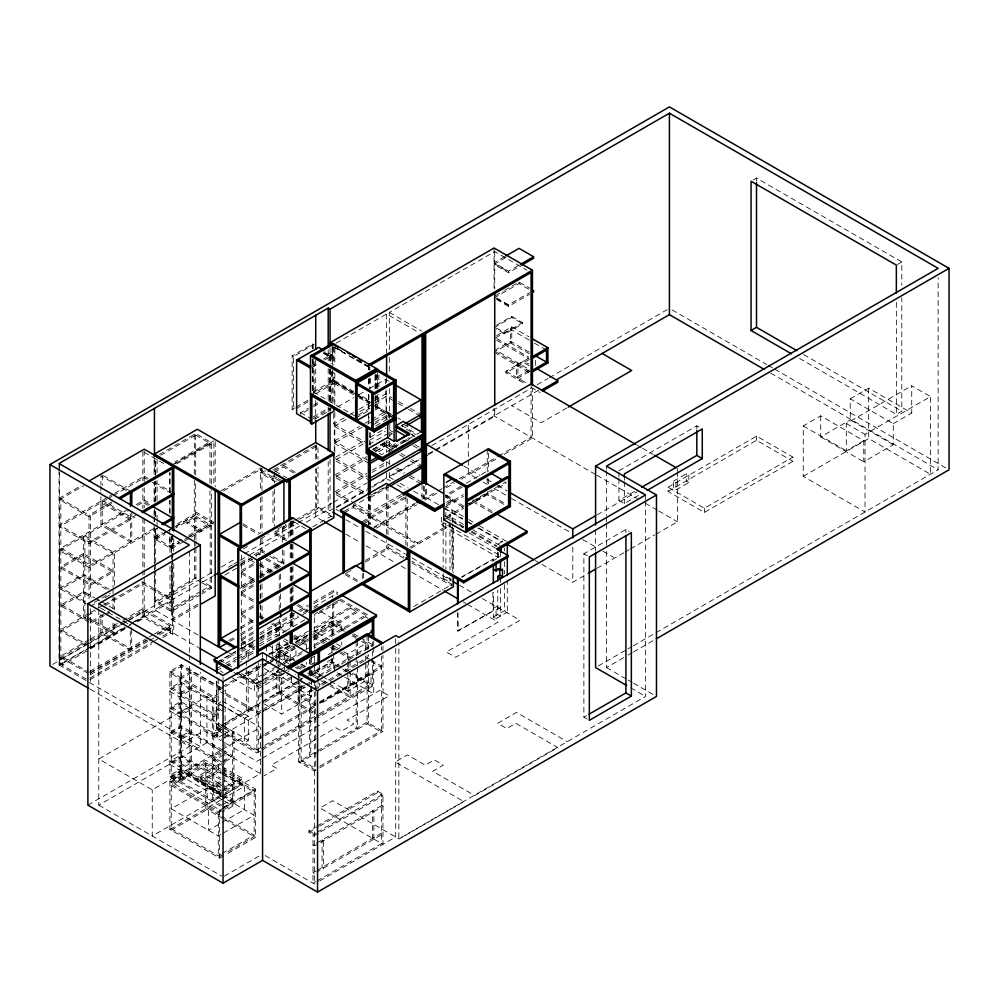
<?xml version="1.0" encoding="UTF-8"?>
<svg xmlns="http://www.w3.org/2000/svg" width="999" height="999" viewBox="0 0 999 999"><rect width="100%" height="100%" fill="white"/><g stroke="black" fill="none" stroke-linecap="round" stroke-linejoin="round"><path stroke-width="0.75" stroke-dasharray="5 3.75" d="M89.086 648.126L59.49 665.209L59.49 550.499L129.433 510.114M111.888 503.508L89.023 516.708L59.49 499.662L59.49 498.089L81.006 485.664M86.364 679.145L60.852 664.422L60.852 657.604L142.857 610.252L172.39 627.31L158.941 635.064M102.273 501.985L102.273 524.225L131.793 541.271L131.793 519.03L100.911 501.198L100.911 492.207M173.751 563.586L173.751 633.341L172.39 634.128L142.857 617.082L142.857 610.252M144.218 487.687L144.218 507.779M144.218 481.53L144.218 450.749M155.457 528.846L155.457 538.049L154.096 537.262L154.096 523.464M154.096 521.928L154.096 517.32M154.096 515.784L154.096 509.652M154.096 501.973L154.096 482.03M154.096 474.363L154.096 455.956M200.849 594.48L171.353 611.5L154.321 601.66L154.321 571.016M154.321 569.48L154.321 564.885L154.445 569.58M155.457 516.57L155.457 510.439M155.457 501.236L155.457 481.281M155.457 475.149L155.457 458.279M155.682 570.267L155.682 602.447L195.891 579.233L195.891 547.052M155.682 568.743L155.682 564.148M155.682 562.612L155.707 528.833M155.707 516.545L155.707 510.402M155.707 501.198L155.707 481.231M155.707 475.087L155.707 458.191M157.068 538.798L157.068 528.046M157.068 526.51L157.068 521.903M157.068 520.367L157.068 512.687M157.068 500.412L157.068 480.444M157.068 472.764L157.068 458.941M169.992 547.889L179.383 542.469L171.129 547.102L169.768 546.316L169.768 535.576M169.768 534.04L169.768 529.433M169.768 512.562L169.768 500.287M169.768 492.619L169.768 472.677M169.992 566.271L169.992 610.714L200.824 592.919M169.992 552.484L170.017 537.1M170.017 514.06L170.017 500.237M170.017 492.557L170.017 472.602M171.353 611.5L171.353 560.938M171.353 559.403L171.353 554.807M171.353 553.271L171.353 546.965M171.378 536.313L171.378 547.065L154.321 537.137L154.321 563.361L154.42 527.722M186.801 523.239L186.801 521.653L201.124 529.92L201.124 531.493L186.801 523.239L195.891 517.981L210.202 526.248M194.305 480.294L194.305 514.048L195.667 514.835L195.667 482.617M194.305 474.163L194.305 432.742M194.53 547.802L194.53 578.446L201.099 582.242M194.53 546.266L194.53 541.67M194.53 540.147L194.53 515.621L211.563 525.462L211.563 588.286L202.185 593.706M195.667 474.95L195.667 433.529L159.478 454.42M195.891 545.529L195.891 540.934M195.891 539.398L195.891 516.408L175.787 528.021M175.562 526.523L196.803 514.26L196.803 512.612L175.537 524.887M188.536 535.476L209.977 523.101L209.977 490.884M209.977 483.216L209.977 441.783L175.125 461.9M251.998 559.428L251.998 561.001L254.545 562.474M260.177 617.394L260.177 605.169M260.177 599.05L260.177 583.766M260.177 577.647L260.177 562.35M255.357 555.656L262 551.823L262 550.174L264.573 551.66M279.258 619.243L279.258 628.421L259.465 639.722M279.258 610.064L279.258 596.303M279.258 588.661L279.258 574.9M259.665 641.308L280.619 629.208L280.619 620.029M280.619 607.792L280.619 594.03M280.619 587.924L280.619 572.627M282.567 549.75L282.567 562.05L260.002 575.074M282.567 542.057L282.567 526.685M507.342 370.467L505.981 372.827L525.998 384.39M529.195 370.042L516.533 377.36L516.533 365.284L517.894 362.924L517.894 364.498M520.966 378.346L519.605 380.706L519.605 379.133M312.25 348.351L312.25 345.292L293.519 356.643L293.519 410.152L292.145 409.365L292.145 355.856L312.712 343.981L314.073 344.767M312.25 345.292L313.162 345.292L313.162 348.351M59.49 499.662L83.704 485.689M336.139 343.119L386.601 313.986L419.418 332.929M389.323 349.712L389.323 312.412L494.73 251.561L527.035 270.217M310.602 366.496L317.02 362.787M323.389 359.116L331.156 354.633L331.156 363.811M330.244 355.681L330.694 363.062M329.795 356.468L324.001 352.597M311.875 367.332L318.381 363.574M324.675 359.952L332.517 355.419L324.912 351.024M160.814 455.219L195.667 435.102L195.667 433.529L211.338 442.569L211.338 484.003M504.57 256.693L494.043 262.774L508.591 271.166L519.105 265.097M505.881 257.517L494.043 264.348L508.591 272.739L520.417 265.909M107.904 497.152L59.49 525.099L89.023 542.157L137.437 514.198M109.253 496.378L113.287 494.043M114.635 493.269L144.218 476.186L148.252 478.509M106.568 499.5L59.49 526.673L89.023 543.731L134.753 517.32M107.904 498.726L111.938 496.391M113.287 495.616L144.218 477.759L146.903 479.308M172.69 464.622L213.836 440.871M175.125 463.474L211.338 442.569M176.698 463.886L213.873 442.42L213.836 486.051M111.888 501.935L89.023 515.134L89.023 600.099M313.074 392.108L332.517 380.856L372.789 404.108L358.166 412.537M332.967 381.118L356.406 395.179M353.721 394.692L332.068 382.167L332.967 382.167L332.967 371.628M310.477 395.179L333.878 381.643L333.878 372.615M315.734 393.718L333.878 383.241L333.878 405.057M292.145 409.365L294.717 407.879M296.004 407.13L308.853 399.712M296.066 408.666L308.866 401.286M495.367 295.679L503.259 291.121M504.57 290.372L519.03 282.018L529.607 288.124M128.084 509.315L59.49 548.926L90.385 566.758L90.385 599.313M136.151 504.657L144.218 499.999L150.936 503.871M494.043 298.014L519.03 283.591L532.255 291.221M137.5 505.457L144.218 501.573M308.304 409.79L300.599 414.235L300.599 412.662L308.279 408.229M313.386 405.282L319.792 401.586M313.449 406.818L319.867 403.109M313.149 416.958L328.509 408.091M496.69 297.964L508.591 304.832L529.632 292.682M313.149 418.531L331.156 408.141M496.69 299.538L508.591 306.406L529.632 294.255M314.523 419.318L331.231 409.665M337.699 406.93L353.634 397.727M358.941 394.667L364.26 391.596M369.568 388.536L385.502 379.333L389.448 381.606M496.578 325.174L511.763 316.408L522.664 322.702L522.664 323.751L504.957 333.978L496.466 329.083M494.043 327.684L511.763 317.457L522.664 323.751M753.234 179.97L756.505 178.084L901.797 261.963L901.797 285.289M333.716 413.636L333.716 423.926L344.343 417.782M349.65 414.722L353.634 412.425M358.941 409.353L369.568 403.221M374.887 400.149L385.502 394.018L392.07 397.802M89.023 565.971L154.92 527.922M220.804 490.884L259.303 468.656M157.617 527.947L89.023 567.544L59.49 550.499M367.07 459.965L334.265 441.021L334.265 426.336L347.54 418.668M374.101 403.334L386.051 396.428L392.619 400.224M223.501 490.896L262 468.668L260.627 467.882L260.627 491.258M358.354 414.985L369.88 408.341M375.449 405.119L376.361 404.595M496.578 335.627L511.763 326.86L529.158 336.9M275.612 481.78L260.177 472.864L261.538 472.077L261.538 468.931L265.397 471.166M355.806 418.032L369.93 409.877M375.899 396.416L375.449 407.217L375.449 395.167M495.417 337.874L510.402 329.22L511.763 326.86L511.763 342.07L496.665 350.799M496.466 328.034L504.957 332.929L522.664 322.702M374.925 408.566L377.722 406.955L377.722 394.905M154.096 537.262L162.288 532.542M374.937 410.139L378.858 407.879L378.858 394.368M273.002 469.917L315.297 445.492M183.416 541.708L171.353 548.676L154.321 538.786L166.184 531.868M167.52 531.093L170.205 529.545M154.321 538.836L166.383 531.88M167.72 531.106L170.404 529.557M175.762 526.461L194.53 515.621M274.363 470.704L317.982 445.517L317.982 459.365M155.682 539.622L165.072 534.215M274.363 472.277L283.454 467.033L296.666 474.662M334.265 441.021L359.49 426.461M364.81 423.389L370.117 420.317M371.441 419.555L386.051 411.126L392.619 414.91M334.265 450.599L334.265 443.244L362.15 427.147M367.457 424.076L372.777 421.016M374.101 420.242L386.051 413.349L386.051 419.218M386.813 414.061L388.399 413.149M375.212 422.077L388.174 414.585L388.174 417.632M104.158 615.596L90.834 623.289L61.314 606.243L61.314 604.67L83.966 591.595L94.693 597.789M373.976 424.35L389.535 415.372M387.712 416.683L389.76 415.509M61.314 606.243L83.966 593.169L92.02 597.814M375.786 425.861L391.72 416.658M169.768 546.316L183.167 538.573M184.54 539.36L188.611 537.012M189.897 536.263L213.836 522.44L196.803 512.612M187.425 537.824L210.202 524.675L210.202 587.499L202.16 592.145M184.628 540.958L190.122 537.849M191.271 537.125L213.836 524.1L196.803 514.26M335.589 457.167L364.81 440.309M370.117 437.237L386.051 428.034M336.139 459.59L364.023 443.481M369.343 440.422L385.277 431.218M94.381 602.36L110.377 593.131M369.155 444.38L391.72 431.343M401.024 425.974L403.683 424.45M90.385 606.243L97.053 602.397M105.045 597.777L111.701 593.93M389.622 435.289L392.27 433.766M529.295 359.503L505.981 372.827L505.981 371.253L523.701 361.026L528.933 364.061M516.533 365.284L529.195 357.979M372.615 449.425L388.174 440.447M89.086 613.286L60.852 629.582L89.048 645.866M90.434 612.512L97.153 608.628M98.501 607.854L102.522 605.531M103.871 604.757L142.857 582.242L172.39 599.288M372.827 449.488L384.99 442.47L395.142 448.326M86.401 616.42L60.852 631.168L89.048 647.439M87.737 615.634L95.804 610.988M105.22 605.544L142.857 583.816L172.39 600.861L136.089 621.828M373.976 450.212L389.535 441.233M375.524 451.236L384.99 445.766L384.99 442.47M334.815 475.037L366.683 456.643M375.974 451.273L386.601 445.142L393.169 448.926M336.139 476.373L366.683 458.741M378.633 451.835L386.601 447.24L390.534 449.513M395.504 443.668L392.869 445.192L392.869 448.489L384.915 443.906L384.915 441.695M61.314 604.67L90.834 621.715L105.494 613.261M106.831 612.487L110.827 610.177M421.491 431.58L381.655 454.582L374.088 450.224M392.869 448.489L409.977 438.611L408.616 437.824L391.508 447.702L391.508 444.405M105.494 614.835L109.49 612.524M388.374 452.222L393.781 449.1M529.295 371.566L517.894 378.146L517.894 366.071M334.815 491.833L366.683 473.426M371.99 470.367L386.601 461.925L389.223 463.436M336.139 493.156L366.683 475.524M371.99 472.465L386.601 464.023M243.207 548.913L248.526 545.841M260.514 538.923L268.506 534.303M277.822 528.921L285.814 524.313M294.193 520.766L273.002 533.004L288.898 542.182M295.467 520.029L317.982 507.03L332.517 515.422M154.321 601.66L195.891 577.659L201.099 580.669M89.086 639.735L60.852 656.031L89.048 672.302M90.434 638.948L117.32 623.426M122.69 620.329L142.857 608.678L172.39 625.736L157.605 634.265M294.193 522.34L274.363 533.791L274.363 532.217L286.263 539.073M299.475 519.293L317.982 508.603L317.982 467.057M89.098 642.869L62.213 658.391L62.213 665.209L89.098 649.687M90.447 642.095L122.715 623.463M124.051 622.689L128.084 620.354M129.433 619.58L144.218 611.038L144.218 617.869L136.151 622.527M52.647 664.435L86.389 644.954M87.737 644.18L120.13 625.474M121.478 624.7L126.873 621.578M128.222 620.804L198.401 580.282M199.75 579.507L213.249 571.715M221.353 567.045L236.189 558.466M244.293 553.796L296.928 523.401M298.276 522.627L332.018 503.146M333.366 502.372L367.108 482.892M431.893 445.492L531.755 387.824M537.15 384.715L547.952 378.471M549.3 377.697L668.069 309.128M59.041 469.692L59.041 664.947L124.937 626.897M133.004 622.24L201.486 582.704M202.809 581.918L213.586 575.724M228.346 567.17L232.392 564.86M233.716 564.073L239.123 560.976M240.447 560.189L248.526 555.544M249.85 554.757L300.949 525.287M306.293 522.165L328.196 509.527L330.045 510.589L420.229 458.516M90.434 647.352L128.072 625.611M129.42 624.837L133.454 622.514M134.79 621.728L144.218 616.296L144.218 569.78M90.385 648.214L125.337 628.034M126.686 627.26L131.668 624.375L131.668 627.484M90.447 648.913L126.748 627.959M428.171 453.921L538.786 390.072M240.759 562.437L248.726 557.829M254.033 554.77L262 550.174M336.139 507.854L366.683 490.209M371.99 487.15L386.601 478.708L390.534 480.994M389.323 472.477L389.323 477.135L419.056 459.977M428.521 454.52L433.916 451.398M435.277 450.611L494.73 416.283L494.73 406.968M240.759 564.085L254.033 556.418M240.472 564.51L250.961 558.466M256.194 555.432L258.816 553.921L260.177 554.707L256.243 556.98M224.812 575.124L239.223 566.808M240.534 566.058L254.945 557.729M200.824 591.333L169.992 609.14L155.682 600.874M202.16 590.571L210.202 585.926L202.397 581.418M312.687 526.873L331.193 516.183M371.578 494.73L384.852 487.062M241.408 570.541L254.608 562.924M344.33 511.226L386.625 486.813M241.408 572.115L254.608 564.497M370.242 497.602L388.836 486.863M344.33 512.799L353.421 507.554L371.366 517.919L371.366 516.346L353.421 505.981L353.421 507.554M197.914 604.295L171.366 619.63L171.353 565.097M197.939 605.856L172.727 620.416L172.727 559.652M89.898 671.266L147.702 637.886M149.038 637.112L153.072 634.79M154.42 634.003L169.206 625.474L169.206 632.292L161.139 636.95M89.91 672.827L146.378 640.234M157.13 634.015L170.567 626.261L170.567 633.079L162.5 637.737M241.421 585.814L254.695 578.146M90.385 673.076L149.538 638.923M400.786 494.655L370.242 512.287L354.495 503.196M90.385 674.65L148.189 641.283M149.538 640.496L153.571 638.174M254.733 579.695L241.458 587.362L240.097 586.575M260.04 576.635L283.928 562.837L271.029 555.382M239.96 588.411L254.37 580.094M259.615 577.072L279.258 565.721L279.258 567.295L265.272 559.215M402.122 495.991L370.242 514.385L353.184 504.532M254.733 581.356L241.321 589.198L241.321 651.897L254.42 644.33M260.04 578.284L265.347 575.224M268.831 573.314L283.928 564.485L283.928 547.464M89.898 678.084L153.072 641.608M154.42 640.834L159.803 637.724M362.275 521.59L404.57 497.165M241.408 591.533L254.608 583.903M89.91 679.645L151.748 643.943M363.636 522.377L407.255 497.19M241.408 593.106L254.608 585.476M364.935 523.201L372.727 518.706L417.47 544.542L417.47 542.969L372.727 517.132L372.727 518.706M566.933 407.917L541.296 422.714L511.763 405.669M374.225 526.773L415.397 503.009M422.04 499.175L423.401 498.389L424.313 498.913L436.875 491.658M372.477 528.833L416.333 503.508M437.837 491.108L442.12 488.623M443.244 487.987L453.908 481.818M459.153 478.796L497.29 456.78M498.638 455.994L531.081 437.275L531.081 383.953M376.498 528.096L416.82 504.807M424.887 500.149L436.988 493.169M446.403 487.737L454.47 483.079M461.188 479.195L497.49 458.241M504.208 454.358L532.442 438.062L532.442 388.311M241.408 612.512L254.608 604.882M460.964 486.251L445.204 495.354L463.836 506.106M466.221 483.216L487.237 471.091M241.408 614.085L254.608 606.455M462.287 487.062L445.204 496.928L463.836 507.679M446.378 502.372L452.709 498.713L452.709 500.362L446.378 504.02M446.328 504.483L463.386 494.63M446.328 506.131L463.386 496.291M240.472 627.197L254.945 618.856M240.534 628.746L254.945 620.429M220.392 806.106L169.892 776.947L169.892 671.316L181.368 664.685L221.254 687.712M365.434 560.414L387.949 547.427L403.958 556.668M228.771 640.509L235.414 636.688M240.722 633.616L255.319 625.187M350.936 570.367L344.33 574.175L359.003 582.654M365.472 561.975L387.949 549L387.949 541.321M465.147 505.344L505.856 481.843L505.856 483.416L467.782 505.407M230.132 641.296L235.452 638.236M240.759 635.164L255.357 626.735M446.528 516.695L463.598 506.843M468.843 503.808L487.237 493.194L506.555 504.345M446.528 518.269L463.598 508.416M468.843 505.382L488.598 493.981L488.598 490.959M241.408 638.711L254.608 631.093M441.346 524.75L444.068 523.176L500.861 555.956L498.139 557.529L441.346 524.75L441.346 516.883L444.068 515.309L463.886 526.735M241.408 640.284L254.608 632.667M220.654 689.597L180.794 666.595L169.892 672.889L179.183 678.246L190.085 671.952L190.085 774.437L179.183 780.743L169.892 775.374L180.794 769.08M897.439 264.485L901.797 261.963M241.059 643.98L254.483 636.226M259.865 633.116L297.477 611.4M298.813 610.626L308.216 605.207M313.599 602.097L333.741 590.459L337.749 592.782M409.69 547.464L449.363 524.55M241.059 645.629L254.483 637.874M259.865 634.777L294.792 614.61M300.162 611.5L308.216 606.855M313.599 603.746L333.741 592.12L337.749 594.43M410.989 548.289L450.724 525.337M171.254 672.102L171.254 687.512L180.794 682.005L190.085 687.374L179.183 693.668L179.183 678.246M216.458 662.449L236.388 650.948M237.725 650.174L254.995 640.209M260.314 637.137L276.261 627.934L283.766 632.267M218.282 661.925L235.552 651.96M240.871 648.888L254.158 641.221M259.465 638.149L297.964 615.921M303.259 612.862L308.554 609.802M313.848 606.755L333.741 595.267M241.271 648.776L254.37 641.208M259.615 638.186L279.258 626.848L272.902 623.164M219.605 662.737L235.552 653.533M240.871 650.461L254.37 642.782M279.433 628.196L309.103 611.063M313.848 608.329L317.819 606.031M216.458 668.743L220.354 666.495M225.562 663.498L236.388 657.242M237.725 656.48L254.995 646.503M259.353 643.98L276.261 634.228L278.883 635.751M218.282 669.805L220.879 668.294M225.112 665.871L236.476 659.29M237.774 658.541L254.67 648.788M259.653 645.928L284.902 631.356M304.795 619.867L286.263 630.569L279.433 626.623L279.433 635.901M314.061 614.51L318.032 612.225M319.355 611.463L339.21 599.999L339.21 601.573L314.061 616.096M226.436 666.683L235.739 661.313M241.059 658.241L254.345 650.574M180.544 694.455L191.446 688.161L223.301 706.543M241.221 659.964L254.633 652.222M169.892 691.445L179.183 696.815L191.446 689.735L223.301 708.116M240.097 662.2L241.458 661.413M190.085 688.948L180.794 683.578L171.254 689.085L171.254 707.055L180.794 701.548L190.085 706.905L179.183 713.211L179.183 696.815M268.506 654.108L288.449 642.594M293.756 639.535L296.416 637.999L296.416 639.572L293.756 641.108M308.366 631.093L297.777 637.212L297.777 638.786L308.366 632.667M313.661 628.034L350.724 606.643L350.724 608.216L313.661 629.62M269.343 654.482L288.099 643.643M271.166 654.145L288.449 644.18M288.873 645.878L279.433 651.323L294.967 660.289M295.617 641.982L311.8 632.642M289.648 645.654L276.261 653.383L291.396 662.175M296.341 641.783L309.727 634.053M313.649 631.793L331.93 621.241L345.704 629.195M290.022 645.953L279.433 652.072L294.093 660.526M295.317 642.894L308.554 635.252M313.848 632.205L332.38 621.503M220.929 687.474L218.282 689.01L223.601 692.082M222.265 686.7L260.801 664.46M272.352 657.792L310.19 635.888M312.849 634.353L333.741 622.29M222.54 795.441L260.377 773.588L260.377 727.422L206.918 696.553L98.789 758.978L152.248 789.847L221.191 750.049M314.498 648.713L314.498 634.777L332.38 624.45L344.355 631.368M223.589 687.512L218.282 690.584L223.601 693.656M224.925 686.738L263.461 664.497M264.785 663.723L268.768 661.425M270.105 660.664L274.088 658.353M275.412 657.592L278.072 656.056L290.072 662.986M260.727 666.495L243.456 676.46L243.456 678.034L260.727 668.069M262.05 665.721L266.046 663.423M275.349 658.054L295.279 646.54M296.603 645.779L303.246 641.945L303.246 643.518L296.603 647.352M308.579 638.861L304.608 641.158L304.608 642.732L308.579 640.434M313.873 635.801L357.555 610.589L357.555 612.162L313.873 637.374M264.173 665.484L269.231 662.562M270.492 661.837L275.549 658.915M180.544 713.998L191.446 707.692L220.654 724.55M262.05 667.295L267.37 664.235M268.706 663.461L295.279 648.114M267.907 645.042L284.515 654.632L295.954 648.026L295.954 658.703M169.892 710.988L179.183 716.358L191.446 709.265L220.654 726.136M180.544 677.459L180.544 781.53L191.446 775.236L191.446 672.739L180.544 679.045L212.4 697.427L221.029 692.444M224.663 690.346L225.237 690.022L224.663 795.978L233.953 801.335L233.953 732.23L224.663 726.872M313.361 639.997L341.683 623.651L341.683 632.904M213.761 698.214L221.029 694.018M263.386 674.163L251.423 681.068L251.423 682.642L260.727 677.272M264.71 673.401L276.673 666.495M277.997 665.721L281.993 663.423M283.316 662.649L304.57 650.374M305.906 649.612L311.226 646.54M313.911 644.992L365.522 615.184L365.522 616.758L312.587 647.327M262.05 676.498L275.337 668.831M276.673 668.069L280.657 665.759M281.993 664.997L303.246 652.722M699 427.06L696.827 425.799L618.905 470.779L621.091 472.04M220.904 701.872L218.282 703.383L223.501 706.393M190.085 708.478L180.794 703.121L171.254 708.628L171.254 731.33L180.794 725.823L190.085 731.193L179.183 737.487L179.183 716.358M278.072 666.72L278.072 694.555L276.261 693.506L276.261 671.49L280.269 669.168M261.263 680.656L254.62 684.49L254.62 690.784L263.923 685.414M262.6 679.882L278.546 670.679M279.87 669.904L283.853 667.607M497.764 544.205L504.582 540.272M263.611 680.269L256.893 684.14L236.875 672.589M264.947 679.495L278.384 671.74M256.893 685.801L286.451 668.731M443.169 573.676L443.169 578.259L445.891 576.685L450.437 579.308M169.892 688.299L212.4 712.836L220.879 707.941M260.914 685.052L258.254 686.588L232.255 671.565M262.238 684.29L282.18 672.777M283.504 672.015L287.487 669.705M180.544 696.028L212.4 714.41L221.029 709.427M283.491 673.326L279.433 675.674L299.463 687.237L303.521 684.902M265.247 684.64L289.173 670.841M310.427 658.566L314.423 656.256M213.761 715.197L223.451 709.602M213.761 716.783L221.029 712.574M264.31 668.481L281.681 678.508L289.26 674.125M180.544 738.273L191.446 731.98L223.301 750.374M461.476 576.997L493.369 559.115L461.925 577.26M310.664 664.685L314.71 662.349M328.196 654.57L341.683 646.778L341.683 642.157M263.536 692.956L256.893 696.79L258.254 697.577L263.574 694.505M264.86 692.182L295.429 674.537M312.699 664.56L316.695 662.262M413.673 606.543L451.998 584.403L411.963 561.288M493.356 560.714L496.665 558.803M264.897 693.743L291.471 678.396M188.524 739.697L203.971 730.781L221.166 740.721M216.458 681.231L216.458 728.034L260.652 702.509M261.95 701.76L299.013 680.369M300.362 679.595L303.034 678.046M309.727 671.241L309.727 674.175L331.93 661.363L373.726 685.501L317.32 718.056M223.651 724.4L218.282 727.509L223.601 730.581M224.987 723.626L300.162 680.232M308.216 675.574L332.38 661.625M343.768 651.685L347.764 653.983L365.646 643.656L365.646 649.85M169.892 707.841L212.4 732.379L220.879 727.484M223.651 725.973L216.908 729.869L223.576 733.716M224.775 725.324L263.923 702.734M265.072 702.06L301.511 681.031M333.741 662.412L310.19 676.011L310.19 669.817M87.887 805.144L189.423 746.528L189.423 661.288M180.544 715.571L212.4 733.953L221.029 728.97M618.905 478.583L618.905 500.424L635.027 491.108M221.678 762.025L213.761 757.454L213.761 734.74L221.029 730.544M190.085 732.766L180.794 727.397L171.254 732.904L171.254 760.526L180.794 755.019L190.085 760.376L179.183 766.67L179.183 740.634L191.446 733.553L220.654 750.411M244.393 718.456L248.326 716.183L248.326 740.309L244.393 742.582L244.393 718.456L224.8 707.155M213.761 736.313L221.029 732.117M596.952 514.96L637.212 491.72M260.914 710.551L258.254 712.087L224.937 692.856M262.238 709.789L304.77 685.239M306.094 684.465L310.077 682.167M372.365 642.032L372.365 646.153L319.418 676.723L310.09 671.34M98.789 609.889L98.789 805.144L206.918 742.719L261.501 774.225M260.914 712.125L258.254 713.661L224.937 694.43M262.238 711.363L306.094 686.038M307.417 685.277L311.413 682.979M223.626 734.377L216.908 738.261L216.908 681.031M224.975 733.603L263.911 711.126M265.259 710.351L305.544 687.087M618.905 500.424L624.363 503.571L643.169 492.707M224.263 737.824L233.953 732.23M311.95 689.497L301.186 695.704L315.721 704.108M313.286 688.723L367.07 657.679L369.705 659.203M673.451 481.206L686.313 473.776L688.835 475.237L688.835 482.542L675.973 489.972L673.451 488.511L673.451 481.206L675.973 482.667L675.973 489.972M313.286 690.297L301.186 697.277L315.721 705.681M314.635 689.522L365.721 660.027M180.544 767.457L191.446 761.163L220.654 778.021M668.056 487.237L756.568 436.138L792.919 457.117L792.919 461.313L704.395 512.425L668.056 491.433L668.056 487.237L704.395 508.229L792.919 457.117M169.892 764.46L179.183 769.829L191.446 762.736M169.892 776.947L181.368 770.316L221.254 793.343M220.979 794.904L180.794 771.703L170.804 777.472L170.804 781.668L180.794 775.898M264.31 704.008L281.681 714.035L298.102 704.545L298.102 678.296M311.626 686.226L311.626 696.74L299.463 703.758L299.463 687.237M668.056 491.433L756.568 440.334L792.919 461.313M222.54 749.275L260.377 727.422M223.626 855.831L219.643 858.129L169.892 829.407L169.892 781.143L205.782 760.426L220.567 768.968M169.892 732.117L212.4 756.668L220.879 751.772M180.544 739.847L212.4 758.241L221.029 753.258M221.678 791.208L213.761 786.638L213.761 759.028L221.029 754.832M223.451 755.007L213.761 760.601L221.678 765.172M319.755 701.773L381.606 666.071L371.029 659.964M263.536 734.977L256.893 738.81L258.254 739.597L263.574 736.525M264.86 734.215L315.359 705.057M319.38 702.734L370.991 672.939L372.365 673.726L319.418 704.295M319.755 703.346L381.606 667.644L371.029 661.538M264.897 735.764L318.057 705.082M803.246 476.336L868.668 438.561L930.456 474.238L930.456 396.591L865.034 434.365L865.034 512L803.246 476.336L803.246 425.924L820.703 415.846L863.76 440.709L863.76 461.8L893.293 444.742L893.293 423.651L850.236 398.801L850.236 419.892L893.293 444.742M850.236 398.801L868.668 388.161L911.725 413.012L911.725 385.776L930.456 396.591M222.889 761.325L232.592 755.731L224.663 751.161M221.129 795.366L198.014 782.017L198.014 776.248L218.406 764.472L220.979 765.958M587.15 719.08L583.878 717.195L583.878 553.783L625.911 529.52L629.183 531.406M225.312 761.5L232.592 757.304L224.663 752.734M330.457 681.168L347.764 691.158L365.646 680.831L365.646 662.25M221.079 793.581L201.061 782.017L201.061 776.248L218.406 766.233L221.079 767.769M457.542 630.918L493.369 610.764L458.004 631.181L457.542 612.687M198.014 782.017L218.406 770.254L220.979 771.727M496.078 609.964L500.499 607.417L497.764 605.844L493.356 608.391L496.078 609.964L496.078 618.618L493.356 617.045L493.369 592.532M201.061 782.017L218.406 772.002L221.079 773.551M256.893 749.799L263.536 745.966M264.86 745.192L316.695 715.272M319.38 713.723L370.991 683.928L370.991 672.939M318.669 715.709L258.254 750.586L224.8 731.28M319.418 715.272L372.365 684.715M224.912 734.477L256.893 752.946L260.939 750.611M262.287 749.837L315.984 718.83M493.356 617.045L504.582 610.564L507.305 612.137L507.305 580.044M496.078 618.618L507.305 612.137M169.892 761.313L212.4 785.851L220.879 780.956M260.939 759.003L256.893 761.338L222.49 741.483M262.3 758.229L379.782 690.384L389.098 695.766L347.078 720.029L353.896 723.963L341.621 731.043L335.939 727.771L317.058 738.673M221.029 782.442L212.4 787.424L212.4 799.912L220.879 795.017M820.703 415.846L820.703 436.938L850.236 419.892M221.029 784.015L213.761 788.211L213.761 800.699L221.678 805.281M863.76 440.709L846.303 450.786L846.303 423.551L911.725 385.776M541.908 564.398L572.802 582.23L587.562 573.701M596.952 568.281L623.801 552.784M625.137 552.01L629.158 549.687M630.506 548.913L654.657 534.964M656.006 534.19L677.472 521.79L677.472 473.039M223.451 784.19L213.761 789.784L221.678 794.355M225.087 787.037L239.772 778.558L239.772 784.34L225.087 792.806M222.415 790.334L242.807 778.558L242.807 784.34L222.415 796.103M222.889 790.509L232.592 784.914L224.663 780.344M225.312 790.684L232.592 786.488L224.663 781.917M315.709 739.447L271.204 765.147L276.885 768.418L264.161 775.773M221.191 796.215L152.248 836.013L152.248 789.847M213.761 800.699L221.029 796.503M169.892 829.407L207.143 807.904L220.579 815.659M220.442 800.187L208.479 807.092L208.479 830.281L220.442 823.376M221.766 799.412L244.368 786.375L244.368 809.565L221.766 822.614M799.487 358.441L896.353 414.36L901.797 411.213L901.797 297.727M222.889 804.582L232.592 798.975L224.663 794.405M298.464 679.545L298.464 761.812L315.984 751.698M317.32 750.923L367.07 722.202L382.967 731.38L382.967 655.332M318.669 751.723L299.825 762.599L299.825 680.331M320.017 750.936L368.431 722.989L368.431 654.695M223.052 807.642L233.953 801.335M222.14 808.428L255.532 789.148L255.532 837.412L224.95 855.057M223.589 808.104L218.282 811.176L218.282 857.342L223.589 854.27M224.925 807.342L254.171 790.459L254.171 836.625L224.925 853.508M893.293 423.651L911.725 413.012M222.327 795.679L233.042 801.872L233.042 806.068L223.052 811.837L169.892 781.143M319.755 766.295L381.606 730.594M315.721 691.046L315.721 770.204L314.36 770.991L298.464 761.812M319.755 767.869L382.967 731.38M220.929 834.402L218.282 835.938L171.254 808.79L207.143 788.074L254.171 815.221L222.265 833.641M220.929 854.232L218.282 855.768L171.254 828.621M222.265 853.471L254.171 835.052L221.928 816.433M224.363 876.123L261.251 854.819M318.394 833.116L314.36 835.451L308.916 832.304L308.916 830.731L315.634 826.847M316.983 826.073L377.51 791.121L382.967 794.267L382.967 844.355L320.042 808.029L332.767 800.686L399.101 838.985L463.836 801.61L395.229 762L407.505 754.919L425.224 765.147L434.303 759.902L443.394 765.147L432.717 771.315L474.737 795.566L557.879 747.577L515.859 723.313L506.768 728.558L497.677 723.313L516.533 712.424L567.195 741.67M308.916 832.304L318.331 826.872M319.68 826.086L377.51 792.694L382.967 795.841L319.742 832.342M598.289 666.008L626.61 649.662M627.959 648.888L632.005 646.553M633.354 645.766L938.148 469.792L938.148 277.647M315.696 833.116L312.999 834.664L312.999 883.178L315.696 881.63M317.033 832.329L382.967 794.267M606.493 551.348L606.493 667.569L626.723 655.893M628.071 655.107L632.117 652.772M633.466 651.997L653.696 640.322M315.696 871.14L312.999 872.689L314.36 873.476M316.895 870.441L381.606 833.079L382.967 833.865L316.958 871.977M583.878 717.195L586.513 715.671M317.033 880.856L381.606 843.568L381.606 795.054M265.222 855.594L314.36 883.965L318.394 881.642M319.692 880.893L395.691 837.012L395.691 647.964M645.566 501.173L645.566 696.428L398.863 838.848L398.863 642.057M803.596 354.52L901.797 411.213M672.115 309.915L766.683 364.51M768.031 365.284L773.438 368.406M774.787 369.18L946.353 468.231M770.691 373.114L938.148 469.792M846.303 423.551L865.034 434.365M803.246 425.924L846.303 450.786M820.703 436.938L863.76 461.8M494.043 263.436L508.591 271.828M496.69 298.626L508.591 305.494M529.133 340.035L510.402 329.22L510.402 342.857L529.133 353.671M534.477 343.119L546.528 350.075M529.158 352.11L510.402 341.283L495.417 349.95L529.045 369.368M496.728 338.636L528.858 357.192M496.728 340.209L528.833 358.741M528.933 365.634L523.701 362.6L523.701 361.026M495.417 351.523L531.53 372.377M494.043 352.31L530.169 373.164M637.187 445.204L641.208 447.54M642.557 448.314L653.296 454.52M505.981 371.253L527.272 383.554M531.106 387.337L540.047 392.507M688.835 482.542L686.313 481.081L686.313 473.776M389.323 312.412L421.64 331.069M595.541 474.488L494.043 415.896L494.043 408.116M596.89 475.262L637.187 498.526M645.242 503.184L657.33 510.164M658.666 510.939L677.472 521.79M336.95 348.139L344.917 352.734M356.868 359.64L371.466 368.069M336.95 348.401L344.917 352.997M356.868 359.902L371.466 368.331M333.841 346.865L344.468 352.997M349.775 356.069L371.016 368.331M333.841 347.128L371.016 368.594M330.694 355.419L330.244 363.324M323.651 351.873L331.156 356.206M323.539 352.859L330.244 356.73M323.539 353.384L329.795 356.993M398.626 401.598L405.194 405.382M410.439 408.416L420.941 414.473M397.864 403.259L407.055 408.554M408.366 409.315L418.868 415.372M292.145 355.856L293.519 356.643M353.796 391.571L333.878 380.07L332.967 380.594L352.884 392.095M355.12 392.332L369.717 400.761M358.191 395.154L372.789 403.584M397.864 417.944L400.487 419.455M374.925 405.369L394.792 416.845M377.497 407.093L393.856 416.558M357.742 395.941L369.68 402.834M375.899 406.955L376.361 395.629M359.016 397.752L369.618 403.883M392.619 417.132L374.925 406.943L375 396.416M392.482 417.345L377.497 408.691L377.497 395.08M403.596 424.288L411.538 428.871M401.61 425.312L417.02 434.203M406.243 429.12L415.497 434.465M410.601 433.803L417.02 437.512M411.476 434.44L414.048 435.926M464.011 466.096L480.119 475.399M486.838 479.283L496.241 484.702M497.589 485.477L506.993 490.909M476.398 478.159L468.319 473.501L468.319 420.179M483.129 482.055L487.162 484.378M493.893 488.274L510.052 497.589M511.401 498.376L570.629 532.567M582.742 539.56L597.552 548.114M602.934 551.223L613.698 557.442M389.997 430.307L392.619 431.83M405.744 439.398L408.366 440.921M414.922 444.705L421.491 448.501M389.223 431.968L391.845 433.479M403.658 440.297L406.293 441.82M412.849 445.604L419.418 449.4M313.324 391.933L355.806 416.458M503.908 504.395L487.237 494.767L487.237 491.745M583.878 553.783L587.15 555.669M330.244 408.666L329.795 408.928M386.238 441.358L396.715 447.415M401.036 453.471L404.982 455.744M411.538 459.54L422.04 465.596M383.341 444.817L391.333 449.438M399.725 454.82L403.658 457.092M410.227 460.876L419.418 466.183M472.652 499.987L493.856 512.225M472.652 501.648L492.532 513.124M333.716 423.926L365.209 442.107M334.265 426.336L364.448 443.768M446.191 494.955L452.709 498.713M397.103 467.994L404.982 472.539M410.227 475.561L422.04 482.392M446.191 496.603L452.709 500.362M300.599 412.662L310.602 418.431M395.791 469.33L403.658 473.876M408.916 476.91L420.729 483.728M463.349 516.458L445.891 506.381L445.891 517.082M468.668 519.53L473.988 522.602M479.308 525.674L507.305 541.845M334.265 443.244L369.692 463.711M438.486 504.682L426.398 497.702L426.398 485.514M445.204 508.566L462.662 518.643M468.032 521.74L472.065 524.075M478.783 527.947L502.959 541.908M535.189 560.514L540.559 563.623M443.169 507.954L463.286 519.58M468.606 522.652L471.266 524.188M477.909 528.021L501.86 541.845M389.323 477.135L393.369 479.47M400.099 483.354L408.179 488.024M413.561 491.133L425.674 498.126L425.674 485.689M397.103 484.777L404.982 489.323M463.349 524.338L452.709 518.194L449.975 519.767L463.286 527.447M472.652 529.707L500.499 545.779M471.803 531.318L496.903 545.804M471.266 532.055L496.54 546.64M446.491 518.194L463.174 527.822M469.08 532.892L495.492 548.139M335.577 458.691L367.07 476.885M336.126 461.113L367.62 479.295M336.126 475.799L366.308 493.231M336.126 477.897L363.686 493.806M336.126 492.582L353.184 502.435M336.126 494.68L351.873 503.783M295.342 472.327L283.454 465.459L283.454 467.033M275.687 471.466L287.575 478.334M336.126 509.378L338.748 510.889M606.493 667.569L626.748 679.27M628.109 680.044L632.155 682.392M633.503 683.166L653.771 694.867M273.114 475.611L276.973 477.847M278.259 478.583L282.118 480.819M279.47 480.856L260.177 469.717L260.177 472.864M345.929 519.755L361.014 528.471M365.784 531.218L405.457 554.133M412.2 558.016L451.261 580.569M459.34 585.227L471.453 592.232M482.23 598.451L519.942 620.229L455.656 657.342L446.341 651.96L498.139 622.065L467.145 604.17M261.538 472.077L276.973 480.994M195.667 435.102L209.977 443.356M443.169 578.259L449.975 582.192L449.975 577.609M630.706 687.849L645.566 696.428M332.517 516.995L316.621 507.817L316.621 466.271M403.958 558.241L386.576 548.214L386.576 540.534M411.963 562.862L451.998 585.988L451.998 578.309M322.939 520.904L315.721 516.745L315.709 468.693M345.841 534.14L360.676 542.694M366.059 545.804L395.716 562.924M401.099 566.033L406.493 569.155M411.888 572.265L442.882 590.159M463.099 601.835L465.796 603.384M305.869 528.696L291.596 520.442L291.596 537.524M144.206 452.31L165.672 464.71M345.666 573.376L360.339 581.855M242.982 523.801L259.703 533.454M242.982 525.374L258.416 534.278M154.957 482.38L171.066 491.683M152.273 482.405L172.415 494.03M262 551.823L264.573 553.309M269.742 556.293L283.928 564.485M209.977 523.101L211.338 523.888L211.338 490.134M340.409 599.113L369.73 616.033M339.048 599.899L368.943 617.157M266.546 558.379L280.619 566.508M350.724 608.216L357.555 612.162M365.522 616.758L367.807 618.081M259.64 563.836L271.079 570.441M259.64 565.409L271.079 572.015M103.609 475.736L131.793 492.02M126.411 490.472L100.911 475.749L100.911 484.727M149.588 504.67L142.857 500.786L142.857 488.474M148.227 505.457L142.857 502.36L142.857 508.566M320.966 611.688L341.683 623.651M353.708 633.816L359.028 636.887M360.364 637.662L372.365 644.58L319.418 675.149L311.426 670.529M332.38 623.076L345.704 630.769M352.372 634.615L356.368 636.925M363.037 640.771L372.365 646.153M298.152 604.62L308.541 610.614M241.383 572.052L254.358 579.545M352.347 635.976L356.331 638.286M361.65 641.358L365.646 643.656M296.853 605.444L308.541 612.187M241.383 573.626L254.358 581.118M330.032 640.059L314.498 631.081L314.498 614.123M336.501 643.793L341.683 646.778M314.498 634.777L326.473 641.695M333.129 645.529L338.449 648.613M241.383 593.044L254.358 600.536M241.383 594.617L254.358 602.11M312.874 635.876L324.862 642.794M331.518 646.64L339.51 651.248M340.846 652.01L350.162 657.392M312.849 637.424L323.501 643.581M330.157 647.427L338.149 652.035M339.485 652.797L348.801 658.179L348.801 661.263M59.49 498.089L90.385 515.921L90.385 565.184L60.852 548.139L60.852 498.876M294.093 635.077L308.753 643.543M313.723 646.415L315.996 647.727M260.177 615.821L263.998 618.031M202.397 582.991L211.563 588.286M286.263 632.142L278.072 627.409L278.072 636.55M293.681 636.413L308.728 645.104M258.816 616.608L262.725 618.868M271.628 624.013L280.619 629.208M293.369 637.812L307.842 646.166M347.04 671.665L332.38 663.199L332.38 658.528M348.376 672.439L372.365 686.288L372.365 658.816M241.383 614.023L254.358 621.515M284.153 638.786L288.099 641.058M241.383 615.596L254.358 623.089M283.179 640.646L290.846 645.067M292.12 645.804L294.68 647.29M277.46 643.955L290.234 651.323L290.234 663.536M301.448 664.035L306.618 667.02L306.618 662.399M321.141 675.799L314.498 671.952L314.498 664.21M322.477 676.56L329.133 680.406M300.761 664.372L304.757 666.683M279.433 653.646L292.757 661.338M300.761 665.958L304.757 668.256M311.551 673.651L318.206 677.497M323.526 680.569L327.522 682.879M328.858 683.653L350.162 695.953L350.162 671.278M298.064 666.021L302.06 668.331M308.728 672.177L318.057 677.559M309.727 674.175L319.505 679.819M320.841 680.594L328.833 685.202M330.157 685.976L348.801 696.74L348.801 675.149M296.728 666.832L300.724 669.13M307.392 672.989L318.057 679.133M278.072 657.454L288.761 663.623M295.429 667.482L298.102 669.018M241.383 640.222L254.358 647.714M241.383 641.795L254.358 649.288M276.261 671.49L278.072 672.539L279.433 671.753L279.433 693.768M311.626 696.74L291.596 685.177L291.596 674.662M198.064 635.039L154.445 609.865L154.42 571.116M229.083 652.959L235.826 656.842M109.016 589.26L83.504 574.537L60.852 587.624L89.048 603.896M106.331 589.285L83.504 576.111L60.852 589.198L86.364 603.92M279.433 692.195L318.082 714.51M278.072 692.981L318.057 716.058M143.769 616.033L198.489 647.614M219.842 659.952L231.843 666.882M241.383 673.613L258.254 683.353L258.254 661.613M236.938 672.702L258.254 685.014L258.254 752.16L224.937 732.929M96.041 598.563L100.062 600.886M101.411 601.66L113.486 608.641L113.486 610.214M220.404 671.028L223.039 672.552M232.255 677.871L254.62 690.784M100.774 608.116L130.307 625.162M220.679 688.049L180.794 665.022L180.794 770.654L223.289 795.192M87.55 617.27L114.398 632.767L114.398 618.943M86.189 618.056L83.504 616.508L83.504 536.625L113.037 553.683L113.037 587.474M87.537 618.831L113.037 633.553L113.037 621.266M222.215 701.111L248.326 716.183M169.892 671.316L213.761 696.64L213.761 733.166L220.392 737M301.186 760.239L315.721 768.631M315.721 770.204L301.186 761.812L301.186 677.996M171.254 687.512L180.544 692.881M222.215 725.237L248.326 740.309M224.663 728.446L233.953 733.803M216.458 728.034L223.601 732.155M171.254 707.055L180.544 712.424M213.761 734.74L221.678 739.322M60.852 657.604L89.048 673.875M59.041 664.947L200.324 746.528L200.324 672.14M171.254 731.33L180.544 736.7M213.761 759.028L221.678 763.598M90.185 689.223L189.423 746.528M222.265 766.708L242.807 778.558M222.415 768.543L239.772 778.558M221.915 769.742L255.532 789.148M220.579 771.066L205.782 762.524L169.892 783.241L219.643 811.962M221.915 771.84L255.532 791.245L218.282 812.749L171.254 785.601L207.143 764.884L223.264 774.188M222.265 772.477L242.807 784.34M224.163 774.712L254.171 792.032M222.415 774.312L239.772 784.34M220.654 779.595L180.794 756.593L171.254 762.1L171.254 774.587L180.544 779.957M308.916 830.731L314.36 833.878M207.143 776.473L221.466 784.752M201.061 776.248L221.079 787.811M171.254 760.526L180.544 765.883M198.014 776.248L221.129 789.597M180.544 769.043L221.678 792.781M179.882 775.374L223.039 800.286M224.35 801.048L233.042 806.068M180.544 781.53L212.4 799.912M223.264 818.78L205.782 808.691L205.782 760.426M224.613 819.555L255.532 837.412M98.789 805.144L221.691 876.111M896.353 302.422L896.353 414.36M868.668 388.161L868.668 438.561M756.505 178.084L756.505 181.194M756.568 436.138L756.568 440.334M704.395 508.229L704.395 512.425M696.827 425.799L696.827 428.921M677.472 468.469L677.472 471.516M645.566 494.98L645.566 499.625M625.911 529.52L625.911 532.629M624.363 477.047L624.363 480.169M624.363 481.73L624.363 503.571M618.905 472.34L618.905 477.023M606.493 466.121L606.493 469.218M606.493 470.766L606.493 515.709M606.493 517.257L606.493 521.903M606.493 523.451L606.493 545.154M595.591 529.657L595.591 551.348M572.802 547.19L572.802 582.23M535.614 360.377L535.614 367.907M519.03 282.018L519.03 283.591M511.763 316.408L511.763 317.457M508.591 271.166L508.591 272.739M508.591 304.832L508.591 306.406M504.957 332.929L504.957 333.978M504.582 547.914L504.582 550.973M504.582 561.663L504.582 573.888M504.582 584.59L504.582 610.564M500.499 553.458L500.499 556.53M500.499 577.946L500.499 582.529M500.499 588.623L500.499 616.083L497.764 614.497L497.764 590.097M498.139 552.285L498.139 557.529M497.764 551.885L497.764 558.029M494.73 251.561L494.73 288.861M494.043 248.014L494.043 289.985M492.907 558.853L492.907 561.888M492.907 592.27L492.907 610.501M488.598 453.209L488.598 471.328M488.598 478.883L488.598 484.915M487.237 449.463L487.237 472.664M487.237 478.159L487.237 484.203M458.004 612.949L458.004 631.181M453.371 528.421L453.371 572.951M452.709 522.552L452.709 510.314L449.975 511.9L449.975 521.066M452.709 524.075L452.709 571.453M451.998 527.634L451.998 570.629M449.975 522.589L449.975 569.967M445.891 523.201L445.891 569.043M443.169 521.715L443.169 567.557M424.313 486.476L424.313 498.913M423.401 485.951L423.401 498.389M422.04 484.49L422.04 497.702M407.255 498.726L407.255 546.291M405.894 496.403L405.894 545.504M402.285 424.625L402.285 426.823M395.691 638.661L395.691 646.415M389.76 424.5L389.76 436.488M389.323 357.48L389.323 373.027M389.323 388.561L389.535 418.419M389.323 441.396L389.323 452.272M389.323 460.052L389.323 464.71M387.949 486.051L387.949 535.177M386.601 313.986L386.601 352.834M386.601 377.697L386.601 383.916M386.601 390.134L386.601 419.667M386.601 440.734L386.601 452.297M386.601 461.625L386.601 466.283M386.601 472.839L386.601 478.708M386.576 485.264L386.576 534.39M386.051 396.428L386.051 411.126M385.502 379.333L385.502 383.741M385.502 391.084L385.502 394.018M382.967 646.016L382.967 653.771M382.43 443.131L382.43 445.342M381.606 646.803L381.606 649.912M381.606 656.118L381.606 732.167L367.07 723.776L367.07 664.772M378.858 374.875L378.858 386.875M377.722 375.337L377.722 388.886M377.497 372.727L377.497 389.086M377.51 791.121L377.51 792.694M376.361 374.55L376.361 389.61M375.899 375.337L375.899 388.886M375.449 374.088L375.449 390.134M375 375.337L375 388.886M373.726 641.233L373.726 645.816M373.726 647.34L373.726 654.969M373.726 661.076L373.726 693.893L334.59 671.303L334.59 662.899M373.876 839.11L373.876 811.588L372.515 810.801L372.515 838.323M372.365 651.186L372.365 657.292M370.242 378.334L370.242 387.662M370.242 432.729L370.242 445.154M370.242 496.441L370.242 524.675M369.792 367.22L369.792 370.317M369.792 378.097L369.792 388.973M369.792 432.48L369.792 444.917M369.792 496.203L369.792 524.175M368.881 365.135L368.881 369.792M368.881 379.121L368.881 386.888M368.881 394.667L368.881 410.202M368.881 416.421L368.881 424.188M368.881 495.679L368.881 525.199M368.431 364.872L368.431 369.543M368.431 378.858L368.431 386.638M368.431 394.405L368.431 411.501M368.431 413.062L368.431 423.938M368.431 495.442L368.431 524.975M368.431 636.063L368.431 648.488M367.07 635.277L367.07 649.275M367.07 655.456L367.07 659.253M365.646 656.056L365.646 660.701M363.636 573.014L363.636 579.145M362.275 573.763L362.275 579.895M357.53 640.809L357.53 654.782M357.53 660.988L357.53 665.646M357.53 667.195L357.53 729.282L356.156 728.496L356.156 671.066M356.156 641.583L356.156 655.544M356.156 657.105L356.156 664.859M350.162 660.476L350.162 669.73M348.801 662.812L348.801 668.98M347.764 653.983L347.764 660.177M347.764 661.725L347.764 671.028M347.764 672.577L347.764 691.158M334.815 348.551L334.815 365.646M334.815 373.414L334.815 404.495M334.815 412.262L334.815 452.672M333.878 347.015L333.878 365.085M333.741 590.459L333.741 592.12M333.741 602.897L333.741 636.475M333.741 645.441L333.741 670.804M332.967 347.54L332.967 364.098M332.517 344.268L332.517 365.347M332.517 370.317L332.517 402.809M332.38 596.053L332.38 597.627M332.38 603.683L332.38 638.786M332.38 644.892L332.38 652.522M332.068 347.54L332.068 364.098M332.068 371.628L332.068 382.167M331.93 621.241L331.93 638.211M331.93 647.477L331.93 652.11M331.93 658.279L331.93 661.363M331.156 371.453L331.156 403.559M330.694 369.18L330.694 402.809M330.244 368.918L330.244 402.547M330.045 347.877L330.045 363.374M330.045 369.131L330.045 402.11M330.045 407.992L330.045 411.413M330.045 459.29L330.045 510.589M329.795 355.419L329.795 363.062M329.795 369.18L329.795 402.809M328.196 349.912L328.196 360.764M328.196 368.506L328.196 401.049M328.196 407.242L328.196 411.9M328.196 461.488L328.196 509.527M319.418 664.947L319.418 677.147M319.418 683.254L319.418 686.301M318.057 667.27L318.057 677.934M318.057 679.47L318.057 688.611M316.621 444.73L316.621 460.114M315.709 360.227L315.709 392.769M315.709 400.512L315.709 419.105M315.709 445.454L315.709 460.951M315.721 684.839L315.721 689.497M314.498 656.468L314.498 662.662M314.36 682.517L314.36 685.614M314.36 691.82L314.36 883.965M314.073 361.588L314.073 393.693M313.162 359.053L313.162 392.694M312.712 343.981L312.712 348.614M312.712 359.265L312.712 392.432M312.25 359.053L312.25 392.694M311.551 657.617L311.551 664.959M311.551 670.566L311.551 675.224M311.626 680.219L311.626 684.727M310.726 667.832L310.726 675.586M310.726 686.45L310.726 756.305L309.365 755.519L309.365 688.773M310.19 659.015L310.19 664.223M309.727 659.502L309.727 663.91M309.365 668.593L309.365 674.8M306.618 643.893L306.618 650.062M299.825 674.125L299.825 678.783M298.464 673.338L298.464 677.996M298.102 672.115L298.102 676.748M292.957 521.191L292.957 535.177M292.957 544.492L292.957 560.027M292.957 566.233L292.957 578.658M292.957 586.425L292.957 600.399M292.957 612.824L292.957 626.81M292.045 520.666L292.045 536.201M292.045 543.968L292.045 559.502M292.045 567.257L292.045 581.243M292.045 587.449L292.045 601.435M292.045 612.3L292.045 627.834M291.596 543.743L291.596 559.265M291.596 567.032L291.596 581.006M291.596 588.773L291.596 601.198M291.596 612.075L291.596 627.597M291.146 521.228L291.146 536.7M291.146 544.43L291.146 559.89M291.146 567.619L291.146 579.994M291.146 587.724L291.146 601.635M291.146 612.462L291.146 627.921M290.259 521.428L290.259 538.349M290.234 522.252L290.234 537.724M290.234 543.906L290.234 560.914M290.234 567.095L290.234 582.554M290.234 588.748L290.234 602.659M290.234 613.486L290.234 627.397M288.898 523.713L288.898 537.562M284.515 654.632L284.515 663.786M284.515 665.309L284.515 669.892M283.928 525.936L283.928 541.308M281.681 678.508L281.681 714.035M279.433 641.87L279.433 662.699M278.072 642.644L278.072 659.427M278.072 660.551L278.072 665.534M276.261 627.934L276.261 637.175M276.261 644.542L276.261 657.904M276.261 659.415L276.261 663.948M274.363 472.24L274.363 483.004M274.363 489.16L274.363 526.086M273.002 476.073L273.002 483.766M273.002 491.458L273.002 525.299M272.352 645.579L272.352 656.256M266.621 645.829L266.621 659.565M262.575 652.622L262.575 657.267M262 468.668L262 490.484M262 496.715L262 532.542M262 538.773L262 554.358M262 562.15L262 576.173M262 583.953L262 597.976M262 605.769L262 619.792M260.627 497.49L260.627 533.316M260.627 539.547L260.639 555.132M260.639 561.363L260.639 578.496M260.639 584.727L260.639 598.751M260.639 604.982L260.639 619.005M256.893 665.509L256.893 752.946M248.177 658.778L248.177 652.534L246.353 651.485L246.353 659.29M248.177 671.253L248.177 711.812L246.353 710.764L246.353 667.082M246.353 660.851L246.353 665.534M241.458 555.069L241.458 589.01M232.592 733.016L232.592 800.549M223.052 676.985L223.052 680.082M219.643 809.864L219.643 858.129M218.282 678.721L218.282 729.083M218.406 764.472L218.406 772.002M215.197 441.658L215.197 486.838M212.4 697.427L212.4 712.836M212.4 714.41L212.4 732.379M212.4 733.953L212.4 756.668M212.4 758.241L212.4 785.851M206.918 696.553L206.918 742.719M189.423 551.273L189.423 653.546M189.423 655.094L189.423 659.74M181.368 664.685L181.368 770.316M181.219 774.6L181.219 776.698M180.794 771.703L180.794 776.947M179.183 769.829L179.183 780.743M173.751 538.773L173.751 551.173M172.727 534.727L172.727 551.873M172.727 553.421L172.727 558.104M172.39 534.915L172.39 551.96M172.39 553.521L172.39 558.166M172.39 559.715L172.39 634.128M171.353 537.062L171.353 552.634M171.129 536.363L171.129 547.102M154.42 457.992L154.445 475.049M154.445 481.243L154.445 501.386M154.42 509.128L154.445 515.334M154.42 516.87L154.445 521.54M144.218 476.186L144.218 477.759M144.218 518.631L144.218 568.231M142.857 451.536L142.857 480.781M142.857 517.869L142.857 569.018M142.857 570.566L142.857 575.224M142.857 581.418L142.857 617.082M131.793 511.463L131.793 517.457L102.273 500.412L102.273 497.415M131.668 629.045L131.668 649.25L102.135 632.192L102.135 615.097M130.432 513.748L130.432 518.244M130.307 631.38L130.307 650.037L100.774 632.979L100.774 614.335M114.398 585.152L114.398 552.897L84.865 535.839L84.865 615.721M114.398 597.439L114.398 609.727M113.037 589.01L113.037 593.618M113.037 595.154L113.037 608.978M102.273 474.962L102.273 485.439M100.911 486.226L100.911 490.721M98.789 603.696L98.789 608.341M90.834 621.715L90.834 623.289M90.385 608.616L90.385 681.468M83.966 591.595L83.966 593.169M60.852 549.712L60.852 664.422M59.49 463.761L59.49 665.209M59.041 463.499L59.041 468.144M100.911 502.772L100.911 525.012L130.432 542.057L130.432 519.817L100.911 502.772M83.504 553.558L60.852 566.633L90.385 583.691L113.037 570.604L83.504 553.558M83.504 555.132L60.852 568.206L90.385 585.264L113.037 572.177L83.504 555.132M331.356 659.365L327.722 661.475L327.722 667.769L331.356 665.671L331.356 659.365M207.143 763.311L171.254 784.028L171.254 830.194L207.143 809.477L207.143 763.311M381.606 805.544L312.999 845.154L314.36 845.941L382.967 806.33L381.606 805.544M323.451 840.696L322.09 839.909L322.09 867.444L323.451 868.231L323.451 840.696"/><path stroke-width="1.5" d="M173.751 531.031L173.751 466.221L144.218 449.175L89.073 481.006M238.099 563.96L219.518 574.7L219.518 576.348L238.873 587.524M220.879 640.084L220.879 577.397L219.518 576.61L219.518 639.298L234.877 648.164M240.097 549.675L240.097 505.082M280.619 616.97L280.619 612.387M531.53 370.791L546.528 362.137L546.528 350.075L547.889 347.714L531.83 338.449M88.849 688.448L49.95 665.996L49.95 464.547L669.417 106.905L949.05 268.344L949.05 469.792L656.393 638.761M595.591 525.012L595.591 466.121L938.148 268.344L669.417 113.199L330.045 309.141L328.196 308.079L59.041 463.499L200.324 545.067L200.324 664.397M310.477 421.653L296.628 413.648L296.628 360.139L318.656 347.415L323.651 350.299M333.878 408.179L333.878 411.288L311.85 424.013L310.477 423.226L310.477 355.944L332.517 343.219L377.722 369.318L355.681 382.167M313.324 355.869L333.878 344.006M505.881 255.944L519.03 248.351L533.578 256.743L533.578 258.316L521.74 265.147M520.417 264.335L533.578 256.743M118.606 498.051L173.751 466.221M119.955 498.851L173.751 467.794M368.431 364.872L532.442 270.18L532.442 385.214M369.792 365.659L531.081 272.54L531.081 384.44M355.806 380.394L376.361 368.531M378.858 370.367L357.055 382.954L357.055 420.467L372.377 411.613M141.471 511.875L173.751 493.231L173.751 494.805L142.82 512.662M393.618 380.469L395.217 379.545L396.116 380.07L396.116 440.159L394.081 441.346L387.712 437.674L387.712 422.677M357.055 384.54L374.088 394.368L374.088 392.794L396.116 380.07M374.088 394.368L394.53 382.567L393.618 382.043M161.651 524.038L173.751 517.045M162.987 524.837L173.751 518.618M268.544 471.441L268.544 469.78L315.709 442.557L333.878 453.047L333.878 517.782L310.09 531.518M395.716 414.36L420.941 399.787L420.941 414.473L405.007 423.676M241.458 547.377L241.458 504.295L284.39 479.508L284.39 481.081L241.458 505.869L173.177 466.446M377.497 371.153L394.53 380.994L394.53 418.519L393.618 417.994L373.176 429.807L373.176 393.843M268.544 469.78L286.725 480.269L333.878 453.047M310.477 393.606L374.088 430.332L396.116 417.607M284.128 480.432L286.725 481.93L333.878 454.695M310.477 395.179L374.088 431.905L396.116 419.18M949.05 268.344L606.493 466.121L656.468 494.98L656.468 696.428L317.545 892.095L262.575 860.364L223.052 883.178L87.887 805.144L87.887 603.696L189.423 545.067L49.95 464.547M406.88 425.324L421.491 416.895L421.491 431.58M200.324 545.067L98.789 603.696L223.052 675.436L262.575 652.622L314.36 682.517L395.691 635.564L398.863 637.399L645.566 494.98L595.591 466.121M240.409 522.315L219.518 534.378L240.097 546.253M388.236 437.112L367.495 449.075L382.267 457.604L424.063 433.479L424.063 435.052L382.267 459.178L367.495 450.649M531.431 357.217L547.889 347.714L547.889 362.924L531.53 372.377M531.53 358.728L546.528 350.075M366.133 427.31L366.133 453.171L367.495 453.958L370.092 452.46M397.09 440.721L409.578 433.504L395.916 425.624L403.184 421.428L424.063 433.479M396.765 441.358L408.616 434.528M369.692 461.488L377.672 456.88M369.692 463.711L378.996 458.341M369.131 449.712L369.131 453.022L382.854 460.939L422.115 438.274L422.115 434.977M237.812 668.468L237.812 548.876L292.045 517.557L311.126 528.583L311.126 652.834M292.957 518.081L238.724 549.4L238.724 667.444M426.398 483.991L426.398 444.38L531.081 383.953L635.839 444.43M369.692 478.396L421.491 448.501L421.491 438.211M370.242 480.806L422.04 450.911L419.418 449.4M214.91 574.937L218.931 572.602M556.293 379.957L669.417 314.648L763.948 369.218M424.463 456.855L427.16 455.294M541.321 390.197L557.767 380.706L557.767 382.28L542.582 391.046M497.864 549.825L526.985 533.004L526.985 531.356L496.553 548.926L508.004 555.544L508.004 557.205L463.711 582.779L340.472 511.625L340.472 509.977L386.363 483.479L434.528 511.288L443.706 505.993M237.812 548.876L256.893 559.89L311.126 528.583M387.512 485.539L422.04 465.596M258.579 560.626L291.596 541.57L309.765 552.06L258.254 581.793M390.172 486.101L422.04 467.694L419.418 466.183M200.599 604.32L215.197 595.891L215.197 489.947M402.122 493.893L422.04 482.392M443.843 505.482L434.99 510.601L406.343 494.055L406.343 492.407L424.063 482.18L443.593 493.456M403.446 495.217L407.43 492.919M443.843 474.513L488.598 448.676L510.402 461.263L510.402 506.568L465.659 532.405L443.843 519.817L443.843 474.513L465.659 487.1L510.402 461.263M258.254 583.379L309.765 553.633M568.281 407.13L631.705 370.517L602.172 353.471M446.341 482.255L451.798 479.108M416.72 502.235L419.38 500.711M454.907 480.906L456.268 480.119M498.301 455.856L499.662 455.069M417.669 502.747L420.329 501.211M419.518 503.259L422.202 501.698M258.254 602.784L309.765 573.039L292.894 563.299M258.254 604.358L309.765 574.612M467.02 487.887L509.04 463.623M406.343 492.407L434.99 508.941L443.843 503.833M896.353 293.094L896.353 265.11L751.061 181.231L751.061 330.482L756.505 327.335L796.865 350.637M237.912 628.683L220.879 638.511L236.151 647.327M466.508 500.112L507.217 476.61L508.591 477.397L508.591 505.519L466.558 529.782L466.558 501.66L508.591 477.397M310.277 591.62L355.544 565.484L373.726 575.973L373.726 577.547L311.126 613.686M350.936 568.793L362.837 561.925M258.254 623.763L309.765 594.03L292.894 584.29M227.485 642.832L219.518 647.427L219.518 493.194M258.254 625.337L309.765 595.604M443.843 519.817L445.204 519.03M258.579 628.796L291.596 609.74L309.765 620.229L258.254 649.962M231.568 671.178L214.186 661.138L214.186 659.49L238.361 645.529M311.126 612.112L373.726 575.973M363.636 583.753L407.255 558.578L407.255 549.363M467.02 530.044L509.04 505.781M258.254 651.548L309.765 621.803M87.887 603.696L223.052 681.73L262.575 658.915L317.545 690.646L656.468 494.98M290.234 632.042L290.234 642.869L292.045 641.82L292.045 632.492M286.451 667.082L376.448 615.122L376.448 616.77L287.487 668.131M288.823 668.943L318.057 652.06M319.418 651.273L372.365 620.704M298.464 673.338L309.365 667.045L310.726 667.832M306.094 669.954L318.057 663.049M319.418 662.262L359.128 639.335M367.07 634.752L372.365 631.693L370.991 630.906M299.825 674.125L368.431 634.515M361.675 584.19L409.752 611.95L453.371 586.775L453.371 576.023M340.472 509.977L463.711 581.118L508.004 555.544M493.356 569.368L496.078 570.941L500.499 568.394M641.745 487.237L696.827 455.432L702.272 458.578L702.272 428.946L624.363 473.926L624.363 477.047M497.764 568.768L500.499 570.342L502.534 569.168L502.534 576.773L500.499 577.946L497.764 576.373L497.764 580.956M509.677 492.457L572.802 528.908L595.616 515.734M497.764 576.373L499.812 575.199L502.534 576.773M647.202 490.384L702.272 458.578M588.898 572.927L595.616 569.055M589.135 714.16L625.911 692.931L631.356 696.078L631.356 532.667L589.335 556.93L589.335 720.341L631.356 696.078M419.568 438.261L422.115 438.274M751.061 330.482L791.42 353.783M532.442 270.18L494.043 248.014L330.045 342.707L337.987 347.29M535.826 355.969L547.889 362.924M536.8 368.594L557.767 380.706M654.645 455.294L676.136 467.694M370.242 364.348L371.153 364.872M377.497 369.58L394.98 379.682M347.252 352.647L349.9 354.17M352.547 355.706L355.194 357.23M359.165 359.528L361.813 361.051M375.449 369.056L375 369.318M396.004 385.389L420.941 399.787M487.237 449.463L509.04 462.05L509.04 507.355M418.868 415.372L421.491 416.895M311.963 355.082L357.167 381.181M310.477 355.944L374.088 392.794M298.102 359.29L310.701 366.558M296.628 360.139L310.477 368.144M491.221 473.389L503.196 480.307M426.398 444.38L462.662 465.322M395.916 427.197L409.578 435.077M395.916 430.494L406.069 436.351M310.477 393.581L357.055 420.467M445.204 473.726L467.02 486.313L467.02 531.618M496.503 513.761L526.985 531.356M506.993 544.23L533.853 559.74M288.898 479.095L290.259 479.882L290.259 518.344M379.433 533.066L383.379 535.352M284.39 479.508L197.365 429.258L154.433 454.046L241.458 504.295M332.692 512.112L343.506 518.356M406.805 554.907L409.503 556.468M452.597 581.343L457.992 584.452M405.894 557.779L409.29 559.752M626.66 685.501L595.591 667.569L595.591 552.897M324.288 521.69L343.156 532.579M444.23 590.933L457.704 598.713M154.433 455.619L170.504 464.897M171.353 465.397L172.727 466.183M361.675 582.617L408.391 609.59M341.745 595.092L376.448 615.122M219.518 535.951L240.097 547.839M152.26 506.218L172.39 517.832L172.39 468.581M382.967 642.906L367.07 633.728L356.156 640.022L357.53 640.809M367.07 635.302L381.606 643.693M219.518 574.7L238.873 585.876M290.234 642.869L291.146 643.393L291.146 632.567M301.186 673.338L315.721 681.73M200.762 636.6L227.735 652.172M199.825 648.388L217.17 658.403M214.186 659.49L232.867 670.279M756.505 182.742L756.505 327.335M696.827 430.482L696.827 455.432M669.417 113.199L669.417 314.648M625.911 535.739L625.911 692.931M572.802 528.908L572.802 538.049M533.578 290.409L533.578 291.983M507.305 543.369L507.305 575.461M500.861 548.089L500.861 552.022M500.499 547.315L500.499 551.923M500.499 561.126L500.499 570.342M499.812 569.105L499.812 575.199M496.078 562.287L496.078 570.941M494.73 293.519L494.73 405.407M493.356 565.034L493.369 583.416M465.659 487.1L465.659 532.405M463.711 581.118L463.711 582.779M458.004 579.532L458.004 603.833M457.542 579.27L457.542 603.571M434.99 508.941L434.99 510.601M425.674 333.404L425.674 484.14M424.313 334.19L424.313 483.366M423.401 333.666L423.401 482.842M422.04 334.453L422.04 432.355M422.04 438.561L422.04 483.628M409.752 550.536L409.752 611.95M408.391 549.75L408.391 611.163M394.081 420.354L394.081 441.346M393.618 381.968L393.618 417.994M386.601 354.395L386.601 376.148M382.854 457.642L382.854 460.939M382.267 457.604L382.267 459.178M374.088 430.332L374.088 431.905M373.726 618.344L373.726 638.186M372.365 619.13L372.365 637.449M371.815 393.057L371.815 429.021M370.242 452.934L370.242 493.331M369.792 452.684L369.792 494.642M368.431 451.923L368.431 493.893M367.495 428.096L367.495 453.958M363.636 523.913L363.636 571.478M362.275 524.65L362.275 570.691M355.681 382.03L355.681 419.68M344.33 512.762L344.33 572.639M342.969 511.975L342.969 573.389M330.045 309.141L330.045 345.816M330.045 412.662L330.045 451.698M328.196 308.079L328.196 346.815M328.196 413.449L328.196 450.636M319.418 649.7L319.418 663.423M318.057 650.486L318.057 664.21M317.545 690.646L317.545 892.095M315.709 315.284L315.709 349.375M315.709 420.654L315.709 442.357M311.85 395.966L311.85 424.013M292.045 606.093L292.045 610.751M291.596 604.308L291.596 610.514M291.596 632.255L291.596 643.131L309.765 653.621L309.765 530.944L258.254 560.676L258.254 655.406M291.146 606.281L291.146 610.913M290.234 605.756L290.234 610.389M288.898 480.631L288.898 520.641M286.725 480.269L286.725 481.93M283.928 481.343L283.928 522.852M262.575 658.915L262.575 860.364M256.893 559.89L256.893 656.193M223.052 681.73L223.052 883.178M218.157 492.407L218.157 646.64M216.908 662.712L216.908 673.401M216.458 662.449L216.458 671.865M172.39 519.405L172.39 530.257M154.42 408.404L154.445 456.456M131.793 492.02L131.793 505.482M130.432 492.807L130.432 506.268"/></g></svg>
